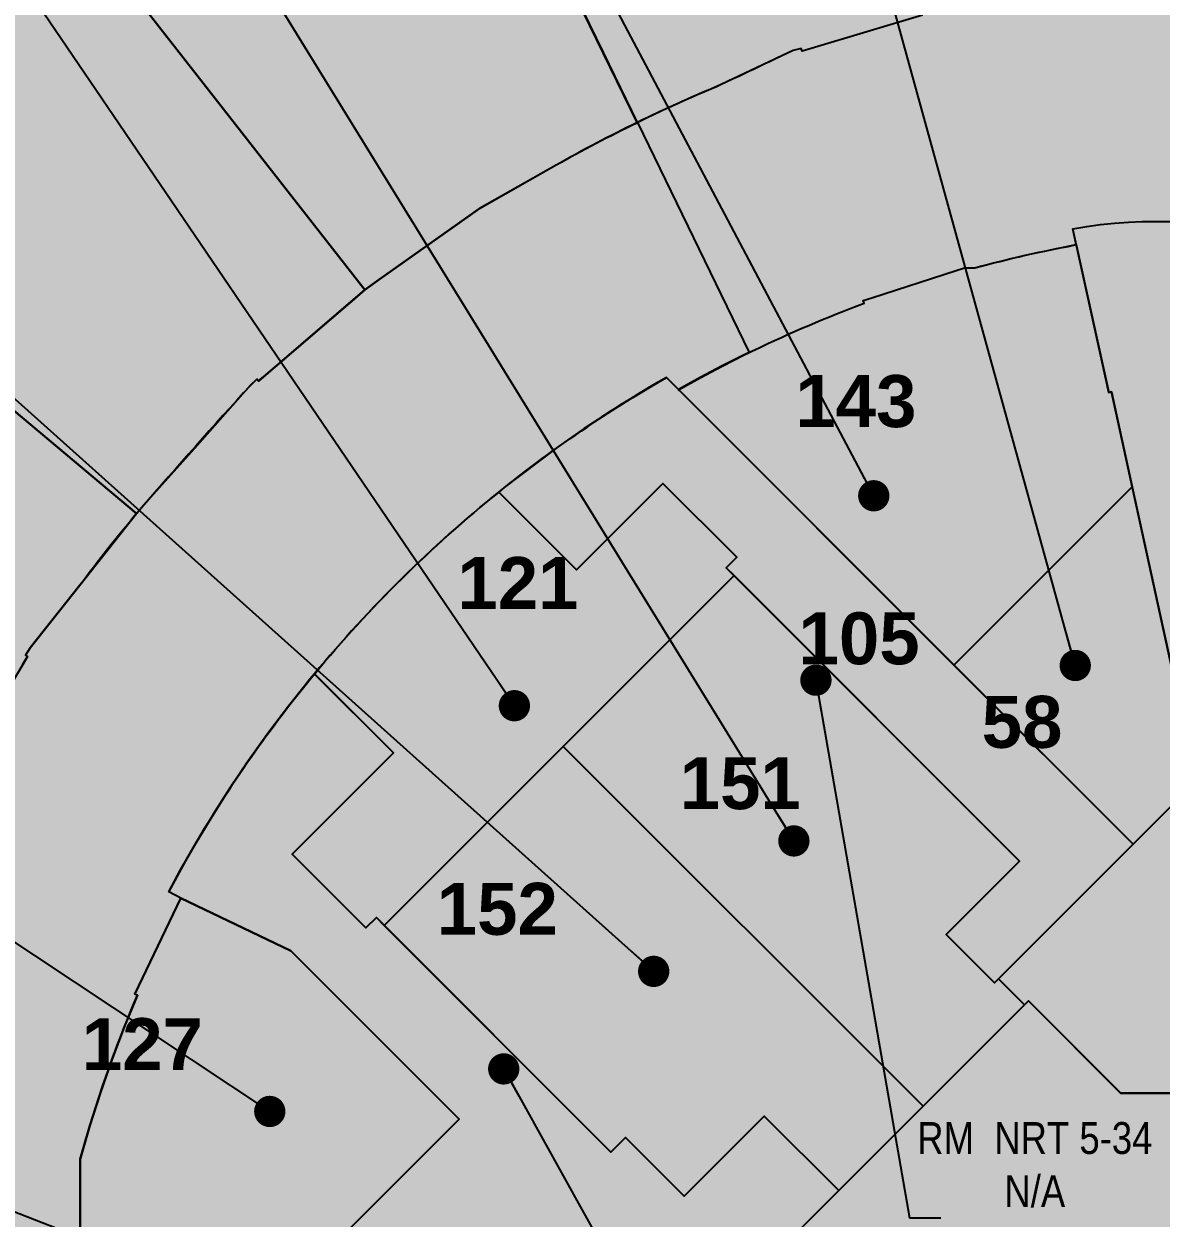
# Model space of a CAD drawing. Header units: inches. Extents: x -457 to 5277, y -65 to 4598.
# Drawn here: x 333 to 833, y 3423 to 3948 of the extents above; entities that cross this region are included whole.
import ezdxf

# ---------------------------------------------------------------- set-up
doc = ezdxf.new("R2010")
doc.units = ezdxf.units.IN
doc.header["$LTSCALE"] = 48
doc.header["$MEASUREMENT"] = 0
doc.layers.get('Defpoints').update_dxf_attribs({"color": 31})
for name, color, linetype in [('0-LABEL', 3, 'Continuous'), ('1-NRT', 200, 'Continuous'), ('1-NRT-PTN', 253, 'Continuous'), ('3-FCM', 190, 'Continuous'), ('3-FCM-PTN', 9, 'Continuous'), ('4-OCC', 6, 'Continuous'), ('4-OCC-PTN', 95, 'Continuous')]:
    doc.layers.add(name, color=color, linetype=linetype)
doc.styles.add('AE-101i$0$Arial_B', font='arialbd.ttf', dxfattribs={"height": 9.132805816937543})
doc.styles.add('ArialN', font='ARIALN.TTF')
doc.dimstyles.new('AB-220', dxfattribs={"dimscale": 220, "dimtxt": 0.0703125, "dimasz": 0.0625, "dimexe": 0.0625, "dimexo": 0.125, "dimgap": 0.1875, "dimtad": 0, "dimdec": 4, "dimrnd": 0.0625, "dimzin": 0, "dimdsep": 46, "dimlunit": 4, "dimtxsty": 'ArialN', "dimblk": 'ARCHTICK', "dimcen": 0.0625, "dimclrd": 256, "dimclre": 256, "dimclrt": 256, "dimadec": 0, "dimazin": 0, "dimtfac": 1, "dimtdec": 4, "dimtofl": 0, "dimtmove": 2, "dimatfit": 3, "dimldrblk": 'DOT', "dimfxl": 0, "dimfrac": 2, "dimtolj": 1, "dimtzin": 0, "dimlwd": -1, "dimlwe": -1, "dimarcsym": 0})

# ---------------------------------------------------------------- blocks, each defined once
blk = doc.blocks.new('_ArchTick')
at = {"const_width": 0.15}
blk.add_lwpolyline([(-0.5, -0.5), (0.5, 0.5)], dxfattribs=at)
blk = doc.blocks.new('_Dot')
at = {"lineweight": -2}
blk.add_line((-0.5, 0), (-1, 0), dxfattribs=at)
at = {"const_width": 0.5}
blk.add_lwpolyline([(-0.25, 0, 1), (0.25, 0, 1)], format="xyb", close=True, dxfattribs=at)

msp = doc.modelspace()

# ---------------------------------------------------------------- hatches: boundary and pattern name
at = {"layer": '1-NRT-PTN'}
h = msp.add_hatch(color=256, dxfattribs=at)
h.dxf.hatch_style = 1
edge = h.paths.add_edge_path()
edge.add_arc((880.0134759253633, 3323.893904576778), 537.8419005875577, 123.85996738917589, 128.9994084858781, ccw=False)
edge.add_arc((763.7932821741568, 3508.435657692139), 319.9065230607402, 120.03392227344759, 124.99030775525301, ccw=False)
edge.add_line((603.6760214217379, 3785.388083761949), (609.3170657231167, 3788.76011616762))
edge.add_line((609.3170657231167, 3788.76011616762), (615.2640099194268, 3792.217276715272))
edge.add_line((615.2640099194268, 3792.217276715272), (820.2675224973891, 3587.212992620592))
edge.add_line((820.2675224973891, 3587.212992620592), (759.3679509677063, 3526.313421090907))
edge.add_line((759.3679509677063, 3526.313421090907), (738.1272380661931, 3547.554133992421))
edge.add_line((738.1272380661931, 3547.554133992421), (770.3763782837059, 3579.803274209925))
edge.add_line((770.3763782837059, 3579.803274209925), (641.5061674124577, 3708.673485081174))
edge.add_line((641.5061674124577, 3708.673485081174), (646.1023614901706, 3713.269679158886))
edge.add_line((646.1023614901706, 3713.269679158886), (613.6638875091558, 3745.708252351731))
edge.add_line((613.6638875091558, 3745.708252351731), (575.6888054783626, 3707.733170320938))
edge.add_line((575.6888054783626, 3707.733170320938), (541.5429159305631, 3741.879059868736))
h = msp.add_hatch(color=256, dxfattribs=at)
h.dxf.hatch_style = 1
edge = h.paths.add_edge_path()
edge.add_line((590.8596442099697, 3451.905335162804), (597.2236052406479, 3458.269296193483))
edge.add_line((597.2236052406479, 3458.269296193483), (623.0330027539576, 3432.459898680175))
edge.add_line((623.0330027539576, 3432.459898680175), (658.2241717921147, 3467.651067718341))
edge.add_line((658.2241717921147, 3467.651067718341), (690.9278604214619, 3434.947379087914))
edge.add_line((690.9278604214619, 3434.947379087914), (623.2981677969046, 3367.317686463368))
edge.add_line((623.2981677969046, 3367.317686463368), (583.6177751065611, 3406.998079153711))
edge.add_line((583.6177751065611, 3406.998079153711), (491.5297235311364, 3314.910027578287))
edge.add_line((491.5297235311364, 3314.910027578287), (432.1327539114654, 3374.306997197957))
edge.add_line((432.1327539114654, 3374.306997197957), (524.2208054868879, 3466.39504877338))
edge.add_line((524.2208054868879, 3466.39504877338), (450.2770616323337, 3540.338792627934))
edge.add_line((450.2770616323337, 3540.338792627934), (401.8687801479091, 3563.480331677385))
edge.add_line((401.8687801479091, 3563.480331677385), (396.5621937042997, 3566.29496936589))
edge.add_line((396.5621937042997, 3566.29496936589), (401.7574005766487, 3575.86592462407))
edge.add_line((401.7574005766487, 3575.86592462407), (407.9136545099336, 3586.668080831827))
edge.add_arc((901.3370747104864, 3297.758151015109), 571.7828426501727, 140.4314510308958, 149.6501174805391, ccw=False)
edge.add_line((460.5708235385823, 3661.98435954077), (495.2554606667122, 3627.299825509285))
edge.add_line((495.2554606667122, 3627.299825509285), (450.7641759750918, 3582.808540817663))
edge.add_line((450.7641759750918, 3582.808540817663), (483.2026367743183, 3550.369954443033))
edge.add_line((483.2026367743183, 3550.369954443033), (487.7988308520289, 3554.966148520743))
edge.add_line((487.7988308520289, 3554.966148520743), (590.8596442099697, 3451.905335162804))
at = {"layer": '3-FCM-PTN'}
h = msp.add_hatch(color=256, dxfattribs=at)
h.dxf.hatch_style = 1
edge = h.paths.add_edge_path()
edge.add_arc((865.3536807282294, 3662.147324084482), 265.3262662412313, 346.8174862017577, 355.9138104168793)
edge.add_line((1130.005484284812, 3643.240964525839), (1130.005484285891, 3643.240964525839))
edge.add_line((1130.005484285891, 3643.240964525839), (1129.077737902192, 3643.314818622369))
edge.add_line((1129.077737902192, 3643.314818622369), (1129.077737902192, 3690.840999976145))
edge.add_line((1129.077737902192, 3690.840999976145), (1130.005369051108, 3690.914849412161))
edge.add_arc((844.2933343797135, 3669.428344033405), 286.5188242846519, 4.300739724200734, 15.15373334039591)
edge.add_arc((830.5777379023887, 3667.077183208427), 300.3749999995364, 14.90271153620701, 16.16455719438679)
edge.add_line((1119.077737901948, 3750.700688426612), (1119.077737901954, 3839.952183208293))
edge.add_line((1119.077737901954, 3839.952183208293), (1143.202737901954, 3839.952183208293))
edge.add_line((1143.202737901954, 3839.952183208293), (1143.202737901954, 3859.827183208294))
edge.add_line((1143.202737901954, 3859.827183208294), (1223.077737901952, 3859.827183208294))
edge.add_line((1223.077737901952, 3859.827183208294), (1223.077737901952, 3867.077183208294))
edge.add_line((1223.077737901952, 3867.077183208294), (1332.077737901822, 3867.077183208294))
edge.add_line((1332.077737901822, 3867.077183208294), (1332.077737901822, 3862.201462412979))
edge.add_line((1332.077737901822, 3862.201462412979), (1421.327737901951, 3862.201462412979))
edge.add_line((1421.327737901951, 3862.201462412979), (1421.327737901954, 3860.952183208292))
edge.add_line((1421.327737901954, 3860.952183208292), (1499.827737901954, 3860.952183208292))
edge.add_line((1499.827737901954, 3860.952183208292), (1499.827737901954, 3827.952183208291))
edge.add_line((1499.827737901954, 3827.952183208291), (1573.702737901934, 3827.952183208291))
edge.add_line((1573.702737901934, 3827.952183208291), (1573.702737903013, 3816.139683208273))
edge.add_line((1573.702737903013, 3816.139683208273), (1681.202737902987, 3816.139683208291))
edge.add_line((1681.202737902987, 3816.139683208291), (1681.202737901934, 3867.077183208292))
edge.add_line((1681.202737901934, 3867.077183208292), (1997.57773790182, 3867.077183208293))
edge.add_line((1997.57773790182, 3867.077183208293), (1997.577737901819, 3467.077183208287))
edge.add_line((1997.577737901819, 3467.077183208287), (1817.827737903051, 3467.077183208287))
edge.add_line((1817.827737903051, 3467.077183208287), (1817.82773790195, 3359.576462412977))
edge.add_line((1817.82773790195, 3359.576462412977), (1864.765237903027, 3359.576462412945))
edge.add_line((1864.765237903027, 3359.576462412945), (1864.765237903027, 3364.014683208308))
edge.add_line((1864.765237903027, 3364.014683208308), (1950.577553250348, 3364.014889937882))
edge.add_line((1950.577553250348, 3364.014889937882), (1950.578630106761, 3367.077183208287))
edge.add_line((1950.578630106761, 3367.077183208287), (1997.57773411846, 3367.076462412987))
edge.add_line((1997.57773411846, 3367.076462412987), (1997.57773411846, 3252.639671098353))
edge.add_line((1997.57773411846, 3252.639671098353), (2105.327737903029, 3252.639671098353))
edge.add_line((2105.327737903029, 3252.639671098353), (2105.327737903029, 3367.076450303082))
edge.add_line((2105.327737903029, 3367.076450303082), (2129.702737905354, 3367.076450303082))
edge.add_line((2129.702737905354, 3367.076450303082), (2129.702737901825, 3466.82718320829))
edge.add_line((2129.702737901825, 3466.82718320829), (2105.32773790195, 3466.82718320829))
edge.add_line((2105.32773790195, 3466.82718320829), (2105.32773790195, 3502.202183208286))
edge.add_line((2105.32773790195, 3502.202183208286), (2129.702737901825, 3502.202183208286))
edge.add_line((2129.702737901825, 3502.202183208286), (2129.702737901826, 3737.82718320829))
edge.add_line((2129.702737901826, 3737.82718320829), (2102.827737901951, 3737.82718320829))
edge.add_line((2102.827737901951, 3737.82718320829), (2102.827737901951, 3792.57718320829))
edge.add_line((2102.827737901951, 3792.57718320829), (2106.640071633922, 3792.577167653219))
edge.add_line((2106.640071633922, 3792.577167653219), (2106.640105940191, 3876.63966684218))
edge.add_line((2106.640105940191, 3876.63966684218), (2282.452737902906, 3876.639683208286))
edge.add_line((2282.452737902906, 3876.639683208286), (2282.452737902906, 3965.076462412972))
edge.add_line((2282.452737902906, 3965.076462412972), (2254.577737190324, 3965.076462412973))
edge.add_line((2254.577737190324, 3965.076462412973), (2254.577737190324, 3972.326462412975))
edge.add_line((2254.577737190324, 3972.326462412975), (2107.702737901951, 3972.326462412974))
edge.add_line((2107.702737901951, 3972.326462412974), (2107.702737901951, 4006.951822810759))
edge.add_line((2107.702737901951, 4006.951822810759), (2035.202737903024, 4006.951822810759))
edge.add_line((2035.202737903024, 4006.951822810759), (2035.202737903024, 3972.326462412977))
edge.add_line((2035.202737903024, 3972.326462412977), (1626.202737903028, 3972.326462412978))
edge.add_line((1626.202737903028, 3972.326462412978), (1589.452737903024, 3972.326462412977))
edge.add_line((1589.452737903024, 3972.326462412977), (1589.452737903024, 3972.576462412981))
edge.add_line((1589.452737903024, 3972.576462412981), (1549.952737901946, 3972.576462412977))
edge.add_line((1549.952737901946, 3972.576462412977), (1549.952737903024, 3998.076462413066))
edge.add_line((1549.952737903024, 3998.076462413066), (1508.452737903022, 3998.076462413066))
edge.add_line((1508.452737903022, 3998.076462413066), (1508.452737903022, 3972.576462412981))
edge.add_line((1508.452737903022, 3972.576462412981), (1299.32773790198, 3972.576462413053))
edge.add_line((1299.32773790198, 3972.576462413053), (1223.952737901951, 3972.576462413047))
edge.add_line((1223.952737901951, 3972.576462413047), (1223.952737901951, 4008.576462412981))
edge.add_line((1223.952737901951, 4008.576462412981), (1177.327737901942, 4008.576462412985))
edge.add_line((1177.327737901942, 4008.576462412985), (1177.327737901938, 3972.576462413053))
edge.add_line((1177.327737901938, 3972.576462413053), (1137.827737903019, 3972.576462413059))
edge.add_line((1137.827737903019, 3972.576462413059), (1137.827737903019, 3972.326462413055))
edge.add_line((1137.827737903019, 3972.326462413055), (937.4527766084698, 3972.326462413045))
edge.add_line((937.4527766084698, 3972.326462413045), (937.4527766084698, 3972.576462413011))
edge.add_line((937.4527766084698, 3972.576462413011), (828.4527380367022, 3972.576462412981))
edge.add_line((828.4527380367022, 3972.576462412981), (795.981427347645, 3966.769276718673))
edge.add_line((795.981427347645, 3966.769276718673), (794.2319576103855, 3966.502552691447))
edge.add_line((794.2319576103855, 3966.502552691447), (794.3966566900626, 3965.43172244707))
edge.add_line((794.3966566900626, 3965.43172244707), (790.3814226368131, 3964.62736940633))
edge.add_line((790.3814226368131, 3964.62736940633), (739.8846794488591, 3954.51159324185))
edge.add_line((739.8846794488591, 3954.51159324185), (736.9527644054824, 3953.924256426846))
edge.add_line((736.9527644054824, 3953.924256426846), (733.9894102525959, 3953.182615861467))
edge.add_line((733.9894102525959, 3953.182615861467), (731.017879590876, 3952.441730056193))
edge.add_line((731.017879590876, 3952.441730056193), (727.6822610512017, 3951.443036111102))
edge.add_line((727.6822610512017, 3951.443036111102), (678.8250990036222, 3936.815058921602))
edge.add_line((678.8250990036222, 3936.815058921602), (674.8247646321215, 3935.61734711264))
edge.add_line((674.8247646321215, 3935.61734711264), (674.3995730679608, 3936.835169606583))
edge.add_line((674.3995730679608, 3936.835169606583), (670.8435496185666, 3935.956637681821))
edge.add_line((670.8435496185666, 3935.956637681821), (663.7889480393665, 3932.599800725925))
edge.add_arc((-3126.867944734655, 11874.56018636427), 8800.216727205298, 295.3787176399817, 295.51490339181237, ccw=False)
edge.add_line((644.9010936174577, 3923.612270102188), (639.0104526586565, 3920.809286989786))
edge.add_arc((898.7554658673951, 3296.623776546295), 676.0732381439225, 112.5938708549638, 115.9887272509318)
edge.add_line((602.5040240661024, 3904.33267607391), (651.6252540422347, 3803.275319008955))
edge.add_arc((811.882191065705, 3474.722323079587), 365.553494031049, 115.6200227111137, 116.00154029712891, ccw=False)
edge.add_arc((896.5777257891449, 3301.077195321092), 558.7499878872, 110.3622910683622, 115.7516968595742, ccw=False)
edge.add_line((702.157815417585, 3824.911565532766), (701.7252459563142, 3826.077057027046))
edge.add_line((701.7252459563142, 3826.077057027046), (705.4112168550291, 3827.272566761827))
edge.add_line((705.4112168550291, 3827.272566761827), (742.5087304270446, 3839.304793769914))
edge.add_line((742.5087304270446, 3839.304793769914), (746.235657250495, 3840.513587170454))
edge.add_line((746.235657250495, 3840.513587170454), (750.6811604451163, 3840.443250226707))
edge.add_arc((909.083837583088, 3250.781646867112), 610.5671253851496, 100.7421099116105, 105.03655863793989, ccw=False)
edge.add_line((795.2809986015045, 3850.649239291321), (793.7439963858192, 3857.656275641468))
edge.add_arc((829.1874144379221, 3664.742661962976), 196.1425456796932, 43.59731458090317, 100.41067210625692, ccw=False)
edge.add_arc((829.2893898405263, 3664.869407016407), 195.9812942785628, 28.96937662254561, 43.59103818558782, ccw=False)
edge.add_arc((802.624440598968, 3647.850321286636), 227.561517806594, 13.066042792669691, 29.466570375917627, ccw=False)
edge.add_line((1024.294419047636, 3699.296069808823), (1026.946941388564, 3665.978012531949))
edge.add_line((1026.946941388564, 3665.978012531949), (1023.927390472861, 3632.755410164767))
edge.add_line((1023.927390472861, 3632.755410164767), (1015.32798122443, 3600.523296421511))
edge.add_line((1015.32798122443, 3600.523296421511), (1001.396883136794, 3570.21185465684))
edge.add_line((1001.396883136794, 3570.21185465684), (982.536132379737, 3542.695839744423))
edge.add_line((982.536132379737, 3542.695839744423), (959.2900294775873, 3518.769333613295))
edge.add_line((959.2900294775873, 3518.769333613295), (932.3294313946963, 3499.122828916709))
edge.add_line((932.3294313946963, 3499.122828916709), (902.43239134123, 3484.323302173536))
edge.add_line((902.43239134123, 3484.323302173536), (869.9527379019455, 3474.646208125698))
edge.add_line((869.9527379019455, 3474.646208125698), (869.9527379019455, 3477.82718320829))
edge.add_line((869.9527379019455, 3477.82718320829), (866.3277379019491, 3477.82718320829))
edge.add_line((866.3277379019491, 3477.82718320829), (866.3277379019455, 3359.826462413005))
edge.add_line((866.3277379019455, 3359.826462413005), (880.077737903026, 3359.826462413004))
edge.add_line((880.077737903026, 3359.826462413004), (880.077737903026, 3353.201462413004))
edge.add_line((880.077737903026, 3353.201462413004), (920.4527379030278, 3353.201462413006))
edge.add_line((920.4527379030278, 3353.201462413006), (920.4527379030278, 3359.826462413004))
edge.add_line((920.4527379030278, 3359.826462413004), (1156.202737903049, 3359.826462412978))
edge.add_line((1156.202737903049, 3359.826462412978), (1156.202737903049, 3359.576462412974))
edge.add_line((1156.202737903049, 3359.576462412974), (1191.20273790197, 3359.576462412979))
edge.add_line((1191.20273790197, 3359.576462412979), (1191.202737901964, 3323.576462413076))
edge.add_line((1191.202737901964, 3323.576462413076), (1237.827737901979, 3323.576462413067))
edge.add_line((1237.827737901979, 3323.576462413067), (1237.827737901976, 3359.576462412977))
edge.add_line((1237.827737901976, 3359.576462412977), (1277.327737903054, 3359.576460698873))
edge.add_line((1277.327737903054, 3359.576460698873), (1277.327737903054, 3359.826462412973))
edge.add_line((1277.327737903054, 3359.826462412973), (1477.390237903051, 3359.826462412973))
edge.add_line((1477.390237903051, 3359.826462412973), (1477.390237903051, 3359.576450303053))
edge.add_line((1477.390237903051, 3359.576450303053), (1516.890237903049, 3359.576450303053))
edge.add_line((1516.890237903049, 3359.576450303053), (1516.890237903049, 3323.576450303146))
edge.add_line((1516.890237903049, 3323.576450303146), (1563.515237902924, 3323.576358687917))
edge.add_line((1563.515237902924, 3323.576358687917), (1563.515308641007, 3359.57645030305))
edge.add_line((1563.515308641007, 3359.57645030305), (1603.015237903054, 3359.576450303046))
edge.add_line((1603.015237903054, 3359.576450303046), (1603.015237903054, 3359.826450303047))
edge.add_line((1603.015237903054, 3359.826450303047), (1817.812112902309, 3359.576462412977))
edge.add_line((1817.812112902309, 3359.576462412977), (1817.812112902309, 3467.077183208287))
edge.add_line((1817.812112902309, 3467.077183208287), (1681.202737901936, 3467.077183208287))
edge.add_line((1681.202737901936, 3467.077183208287), (1681.202737903553, 3518.014683208288))
edge.add_line((1681.202737903553, 3518.014683208288), (1578.577737903945, 3518.014683208305))
edge.add_line((1578.577737903945, 3518.014683208305), (1578.577737901934, 3496.081454589932))
edge.add_line((1578.577737901934, 3496.081454589932), (1530.077737901953, 3496.081454589932))
edge.add_line((1530.077737901953, 3496.081454589932), (1530.077737901953, 3467.077183208291))
edge.add_line((1530.077737901953, 3467.077183208291), (1499.077737901953, 3467.077183208291))
edge.add_line((1499.077737901953, 3467.077183208291), (1499.077737901953, 3496.081454589932))
edge.add_line((1499.077737901953, 3496.081454589932), (1403.327737901953, 3496.081454589932))
edge.add_line((1403.327737901953, 3496.081454589932), (1403.327737901953, 3472.20218320829))
edge.add_line((1403.327737901953, 3472.20218320829), (1339.327737903032, 3472.198854430495))
edge.add_line((1339.327737903032, 3472.198854430495), (1257.015237903032, 3472.202183208289))
edge.add_line((1257.015237903032, 3472.202183208289), (1257.015237903032, 3474.327183208291))
edge.add_line((1257.015237903032, 3474.327183208291), (1143.077737903031, 3474.327183208291))
edge.add_line((1143.077737903031, 3474.327183208291), (1143.077737903031, 3498.277147233434))
edge.add_line((1143.077737903031, 3498.277147233434), (1092.092889461298, 3521.211772956438))
edge.add_arc((866.8313759256614, 3656.124169903348), 262.572093586364, 329.0819947605831, 348.0237166742695)
h = msp.add_hatch(color=256, dxfattribs=at)
h.dxf.hatch_style = 1
edge = h.paths.add_edge_path()
edge.add_arc((897.137489900708, 3300.608405821164), 566.7484117429998, 128.8584306112205, 140.3777033257959)
edge.add_line((460.5909504817855, 3662.037349231312), (458.5941987040833, 3659.656037070578))
edge.add_line((458.5941987040833, 3659.656037070578), (456.6668210709731, 3657.288376948596))
edge.add_line((456.6668210709731, 3657.288376948596), (449.1340236964288, 3647.776999976739))
edge.add_line((449.1340236964288, 3647.776999976739), (440.4555298078703, 3636.274874021517))
edge.add_line((440.4555298078703, 3636.274874021517), (431.6519652037409, 3623.950512477516))
edge.add_line((431.6519652037409, 3623.950512477516), (423.1491040182591, 3611.345855131038))
edge.add_line((423.1491040182591, 3611.345855131038), (415.4354704927227, 3599.26475553861))
edge.add_line((415.4354704927227, 3599.26475553861), (407.9911325021149, 3586.875846055835))
edge.add_line((407.9911325021149, 3586.875846055835), (403.8361569115959, 3579.649302566429))
edge.add_line((403.8361569115959, 3579.649302566429), (396.5649951639916, 3566.366628809317))
edge.add_line((396.5649951639916, 3566.366628809317), (401.8687515071965, 3563.553283107443))
edge.add_line((401.8687515071965, 3563.553283107443), (381.7055275417365, 3521.375007901847))
edge.add_line((381.7055275417365, 3521.375007901847), (382.8485246495252, 3520.886117047577))
edge.add_line((382.8485246495252, 3520.886117047577), (377.0353803097537, 3506.764684800517))
edge.add_line((377.0353803097537, 3506.764684800517), (371.6103228955421, 3492.489664734604))
edge.add_line((371.6103228955421, 3492.489664734604), (366.5774042782286, 3478.071718821502))
edge.add_line((366.5774042782286, 3478.071718821502), (361.9403840173609, 3463.521617322749))
edge.add_line((361.9403840173609, 3463.521617322749), (357.7027133455963, 3448.850181962786))
edge.add_line((357.7027133455963, 3448.850181962786), (357.7027386134337, 3448.850275597772))
edge.add_line((357.7027386134337, 3448.850275597772), (357.7027386134337, 3402.775196032838))
edge.add_line((357.7027386134337, 3402.775196032838), (376.7830876174171, 3402.775196032838))
edge.add_line((376.7830876174171, 3402.775196032838), (376.7830876174171, 3324.400021239069))
edge.add_line((376.7830876174171, 3324.400021239069), (335.9429671608018, 3324.400021239069))
edge.add_line((335.9429671608018, 3324.400021239069), (335.5820350511722, 3313.195381724708))
edge.add_line((335.5820350511722, 3313.195381724708), (335.454310221066, 3301.296618109042))
edge.add_line((335.454310221066, 3301.296618109042), (335.452726500635, 3138.775021239067))
edge.add_line((335.452726500635, 3138.775021239067), (394.6824904595546, 3138.775021239067))
edge.add_line((394.6824904595546, 3138.775021239067), (523.7164577731737, 3267.808988552686))
edge.add_line((523.7164577731737, 3267.808988552686), (774.2780729658507, 3518.370603745352))
edge.add_line((774.2780729658507, 3518.370603745352), (814.7484806783773, 3477.900196032826))
edge.add_line((814.7484806783773, 3477.900196032826), (866.3277386134368, 3477.900196032824))
edge.add_line((866.3277386134368, 3477.900196032824), (866.3306884272279, 3359.899440427085))
edge.add_line((866.3306884272279, 3359.899440427085), (846.2027386145141, 3359.899475237539))
edge.add_line((846.2027386145141, 3359.899475237539), (846.2027386145141, 3359.649475237514))
edge.add_line((846.2027386145141, 3359.649475237514), (781.702738613435, 3359.649475237516))
edge.add_line((781.702738613435, 3359.649475237516), (781.7027386134355, 3350.97517829992))
edge.add_line((781.7027386134355, 3350.97517829992), (776.5777386134355, 3350.97517829992))
edge.add_line((776.5777386134355, 3350.97517829992), (745.8869660381733, 3320.284405724657))
edge.add_line((745.8869660381733, 3320.284405724657), (738.9095547698353, 3327.261816992995))
edge.add_line((738.9095547698353, 3327.261816992995), (642.0364982098954, 3230.035207042471))
edge.add_line((642.0364982098954, 3230.035207042471), (667.4923423325454, 3204.579362919816))
edge.add_line((667.4923423325454, 3204.579362919816), (634.5234886597382, 3171.610509246965))
edge.add_line((634.5234886597382, 3171.610509246965), (609.0676445370668, 3197.066353369646))
edge.add_line((609.0676445370668, 3197.066353369646), (338.0777265017505, 2926.429988723846))
edge.add_line((338.0777265017505, 2926.429988723846), (338.0777265006673, 2409.150196032826))
edge.add_line((338.0777265006673, 2409.150196032826), (330.5777265006659, 2409.150196032827))
edge.add_line((330.5777265006659, 2409.150196032827), (330.5777265017464, 2289.764630632429))
edge.add_line((330.5777265017464, 2289.764630632429), (228.1402257891468, 2289.764630632429))
edge.add_line((228.1402257891468, 2289.764630632429), (228.1402257891468, 2370.952183208282))
edge.add_line((228.1402257891468, 2370.952183208282), (225.7027265006445, 2370.952183208282))
edge.add_line((225.7027265006445, 2370.952183208282), (225.702726500635, 2542.712696032828))
edge.add_line((225.702726500635, 2542.712696032828), (223.0777265017123, 2542.712696032828))
edge.add_line((223.0777265017123, 2542.712696032828), (223.0777265006841, 2682.400196032824))
edge.add_line((223.0777265006841, 2682.400196032824), (187.0777265007478, 2682.400196032828))
edge.add_line((187.0777265007478, 2682.400196032828), (187.0777265007496, 2729.025196032833))
edge.add_line((187.0777265007496, 2729.025196032833), (223.0777265006955, 2729.02519603283))
edge.add_line((223.0777265006955, 2729.02519603283), (223.0777265006927, 3008.400196032826))
edge.add_line((223.0777265006927, 3008.400196032826), (187.0777265007805, 3008.400196032828))
edge.add_line((187.0777265007805, 3008.400196032828), (187.0777265007832, 3055.025196032838))
edge.add_line((187.0777265007832, 3055.025196032838), (223.0777265006932, 3055.025196032832))
edge.add_line((223.0777265006932, 3055.025196032832), (223.077646604424, 3287.400016987114))
edge.add_line((223.077646604424, 3287.400016987114), (224.5444681430686, 3287.400016987114))
edge.add_line((224.5444681430686, 3287.400016987114), (224.6862519772121, 3291.387304843992))
edge.add_line((224.6862519772121, 3291.387304843992), (225.8719123205528, 3342.373520721915))
edge.add_line((225.8719123205528, 3342.373520721915), (225.9324388294067, 3344.976304617069))
edge.add_line((225.9324388294067, 3344.976304617069), (226.3573688166225, 3351.08654724351))
edge.add_line((226.3573688166225, 3351.08654724351), (226.7619641177462, 3354.545212652611))
edge.add_line((226.7619641177462, 3354.545212652611), (232.687547133663, 3405.199802434007))
edge.add_line((232.687547133663, 3405.199802434007), (233.1617934531541, 3409.253876557118))
edge.add_line((233.1617934531541, 3409.253876557118), (232.0878963274413, 3409.428867780963))
edge.add_line((232.0878963274413, 3409.428867780963), (232.7040230423404, 3413.181363264092))
edge.add_line((232.7040230423404, 3413.181363264092), (241.5293062732062, 3447.190645100333))
edge.add_line((241.5293062732062, 3447.190645100333), (251.4456130839835, 3486.138815155099))
edge.add_line((251.4456130839835, 3486.138815155099), (263.6755267700078, 3524.423569103571))
edge.add_line((263.6755267700078, 3524.423569103571), (274.246400466744, 3557.953089400892))
edge.add_line((274.246400466744, 3557.953089400892), (275.6678597659197, 3561.427065404702))
edge.add_line((275.6678597659197, 3561.427065404702), (276.669772796266, 3561.007076710032))
edge.add_line((276.669772796266, 3561.007076710032), (278.4274756075442, 3564.7201324689))
edge.add_line((278.4274756075442, 3564.7201324689), (303.0619832217362, 3616.759248397287))
edge.add_line((303.0619832217362, 3616.759248397287), (332.40465146209, 3666.232705305074))
edge.add_line((332.40465146209, 3666.232705305074), (334.4840333738716, 3669.738664973253))
edge.add_line((334.4840333738716, 3669.738664973253), (333.5742885876953, 3670.345148452711))
edge.add_line((333.5742885876953, 3670.345148452711), (335.7029632024205, 3673.531614728547))
edge.add_line((335.7029632024205, 3673.531614728547), (357.5820139099428, 3701.03279207542))
edge.add_line((357.5820139099428, 3701.03279207542), (382.478448445806, 3732.557428598591))
edge.add_line((382.4784484404886, 3732.557428603047), (384.715360835286, 3735.223184002819))
edge.add_line((384.715360835286, 3735.223184002819), (409.2028178436758, 3762.548147843095))
edge.add_line((409.2028178436758, 3762.548147843095), (432.4921338106733, 3788.880953958269))
edge.add_line((432.4921338106733, 3788.880953958269), (435.2745286523996, 3791.542968127733))
edge.add_line((435.2745286523996, 3791.542968127733), (436.0284064222133, 3790.741949850276))
edge.add_line((436.0284064222133, 3790.741949850276), (439.0729188941314, 3793.357673248068))
edge.add_line((439.0729188941314, 3793.357673248068), (477.7564230189419, 3826.592993445499))
edge.add_line((477.7564230189419, 3826.592993445499), (482.7229189549425, 3830.860008195752))
edge.add_line((482.7229189549425, 3830.860008195752), (488.0652075358803, 3834.646459785558))
edge.add_line((488.0652075358803, 3834.646459785558), (533.0819108487422, 3866.552929315301))
edge.add_line((533.0819108487422, 3866.552929315301), (566.8057881180175, 3885.665177955205))
edge.add_arc((866.1655028240407, 3356.614429970232), 607.8741092794877, 115.7327716848329, 119.5030520120844, ccw=False)
edge.add_arc((1453.180596823428, 2159.637798926466), 1941.033447878867, 115.99289039310139, 116.0014915565562, ccw=False)
edge.add_line((602.5040240650233, 3904.33267607391), (651.6252540410378, 3803.275319008897))
edge.add_line((651.6252540410378, 3803.275319008897), (649.4490937948331, 3802.277924262893))
edge.add_line((649.4490937948331, 3802.277924262893), (639.7265777204411, 3797.36491604357))
edge.add_line((639.7265777204411, 3797.36491604357), (630.1018345246462, 3792.263380397754))
edge.add_line((630.1018345246462, 3792.263380397754), (620.5787506472384, 3786.97539279206))
edge.add_line((620.5787506472384, 3786.97539279206), (615.2640106319936, 3792.290289539807))
edge.add_line((615.2640106319936, 3792.290289539807), (609.317066435683, 3788.833128992154))
edge.add_line((609.317066435683, 3788.833128992154), (603.6760221343047, 3785.461096586483))
edge.add_line((603.6760221343047, 3785.461096586483), (591.3215227245346, 3777.80427056366))
edge.add_line((591.3215227245346, 3777.80427056366), (579.1471750128903, 3769.814742964162))
edge.add_line((579.1471750128903, 3769.814742964162), (567.184153620361, 3761.512134093936))
edge.add_line((567.184153620361, 3761.512134093936), (544.0070217928451, 3743.935454711042))
edge.add_line((544.0070217928396, 3743.935454711038), (541.54291664313, 3741.952072693271))
edge.add_line((541.54291664313, 3741.952072693271), (541.5604658205207, 3741.93452351588))
edge.add_line((541.5604658205207, 3741.93452351588), (541.5605228825489, 3741.934569490824))
at = {"layer": '4-OCC-PTN'}
h = msp.add_hatch(color=163, dxfattribs=at)
h.dxf.hatch_style = 1
edge = h.paths.add_edge_path()
edge.add_line((674.8247646319887, 3935.6173471126), (674.3995711960824, 3936.835174967815))
edge.add_line((674.3995711960824, 3936.835174967815), (670.8435496185684, 3935.95663768182))
edge.add_line((670.8435496185684, 3935.95663768182), (639.010434059589, 3920.809279250075))
edge.add_arc((896.5777257929315, 3301.077195318128), 671.1250000003589, 112.5682937724004, 115.7007595531106)
edge.add_line((605.5302558782851, 3905.808652976621), (602.3936818669936, 3904.278873059531))
edge.add_line((602.3936818669936, 3904.278873059531), (480.3414635459067, 4154.48184299068))
edge.add_line((480.3414635459067, 4154.48184299068), (481.4649561056899, 4155.029806920252))
edge.add_line((481.4649561056899, 4155.029806920252), (481.6181077030506, 4154.789469161145))
edge.add_line((481.6181077030506, 4154.789469161145), (524.5152603028282, 4174.320760066407))
edge.add_line((524.5152603028282, 4174.320760066407), (526.8691881656041, 4175.337717422578))
edge.add_line((526.8691881656041, 4175.337717422578), (570.7212509941028, 4192.61135607425))
edge.add_line((570.7212509941028, 4192.61135607425), (573.1311758625279, 4193.488488953742))
edge.add_line((573.1311758625279, 4193.488488953742), (617.8271549516367, 4208.443407026319))
edge.add_line((617.8271549516367, 4208.443407026319), (620.2796827025172, 4209.193212020225))
edge.add_line((620.2796827025172, 4209.193212020225), (665.6970889148711, 4221.788427157845))
edge.add_line((665.6970889148711, 4221.788427157845), (668.6019906369188, 4210.270827667337))
edge.add_line((668.6019906369188, 4210.270827667337), (657.3959683449907, 4207.163170859702))
edge.add_line((657.3959683449907, 4207.163170859702), (665.1156151391551, 4176.201358690886))
edge.add_line((665.1156151391551, 4176.201358690886), (677.6080096357355, 4179.316062461449))
edge.add_line((677.6080096357355, 4179.316062461449), (733.9894102531107, 3953.182615861595))
edge.add_line((733.9894102531107, 3953.182615861595), (731.0178795908778, 3952.441730056193))
edge.add_line((731.0178795908778, 3952.441730056193), (727.6822610504214, 3951.443036110868))
edge.add_line((727.6822610504214, 3951.443036110868), (678.8250990036245, 3936.815058921602))
edge.add_line((678.8250990036245, 3936.815058921602), (674.824764632142, 3935.617347112645))
edge.add_line((674.824764632142, 3935.617347112645), (674.8247646319887, 3935.6173471126))
h = msp.add_hatch(color=163, dxfattribs=at)
h.dxf.hatch_style = 1
edge = h.paths.add_edge_path()
edge.add_line((587.3674835941438, 3935.082077510522), (602.393681531486, 3904.278872895897))
edge.add_arc((898.5018070064168, 3297.124825777536), 675.5117015303895, 115.9984227457413, 119.4082551653919)
edge.add_line((566.8057874054507, 3885.592165130671), (533.0800721488172, 3866.482775409274))
edge.add_line((533.0800721488172, 3866.482775409274), (530.0818203491676, 3864.353544137143))
edge.add_line((530.0818203491676, 3864.353544137143), (488.0652068233139, 3834.573446961024))
edge.add_line((488.0652068233139, 3834.573446961024), (485.2226135802744, 3832.56185521728))
edge.add_line((485.2226135802744, 3832.56185521728), (482.7229182423757, 3830.786995371218))
edge.add_line((482.7229182423757, 3830.786995371218), (340.7183677794001, 4012.545496879441))
edge.add_line((340.7183677794001, 4012.545496879441), (380.9408945975547, 4043.97061202894))
edge.add_line((380.9408945975547, 4043.97061202894), (361.7483865784548, 4070.798191237526))
edge.add_line((361.7483865784548, 4070.798191237526), (359.9654997900034, 4069.618131121843))
edge.add_line((359.9654997900034, 4069.618131121843), (353.1789084996226, 4079.366756049239))
edge.add_line((353.1789084996226, 4079.366756049239), (392.4813179564021, 4105.380301132754))
edge.add_line((392.4813179564021, 4105.380301132754), (394.6902862137067, 4106.759388695237))
edge.add_line((394.6902862137067, 4106.759388695237), (435.2662051132093, 4130.660280521945))
edge.add_line((435.2662051132093, 4130.660280521945), (437.5092752980331, 4131.903627450157))
edge.add_line((437.5092752980331, 4131.903627450157), (480.3414635459067, 4154.48184299068))
edge.add_line((480.3414635459067, 4154.48184299068), (587.3674835941438, 3935.082077510522))
h = msp.add_hatch(color=163, dxfattribs=at)
h.dxf.hatch_style = 1
edge = h.paths.add_edge_path()
edge.add_arc((2382.902129588497, 2004.067653850133), 2643.746782024123, 137.5396455571374, 139.0967427840241)
edge.add_line((384.7153601237983, 3735.150171178276), (382.4784477346875, 3732.484415774488))
edge.add_line((382.4784477346875, 3732.484415774488), (169.4071650586297, 3911.243684175058))
edge.add_line((169.4071650586297, 3911.243684175058), (170.2571536220235, 3912.204421632029))
edge.add_line((170.2571536220235, 3912.204421632029), (201.488567196689, 3947.505011816278))
edge.add_line((201.488567196689, 3947.505011816278), (203.2376147228229, 3949.380628573192))
edge.add_line((203.2376147228229, 3949.380628573192), (236.2726627075522, 3982.997180055294))
edge.add_line((236.2726627075522, 3982.997180055294), (238.1174756077608, 3984.778686636344))
edge.add_line((238.1174756077608, 3984.778686636344), (272.8212455906814, 4016.578677096469))
edge.add_line((272.8212455906814, 4016.578677096469), (274.8021216232696, 4018.302751379621))
edge.add_line((274.8021216232696, 4018.302751379621), (311.1700827618206, 4048.282030376502))
edge.add_line((311.1700827618206, 4048.282030376502), (318.5084714040167, 4038.941711772386))
edge.add_line((318.5084714040167, 4038.941711772386), (317.08066665353, 4037.826194368473))
edge.add_line((317.08066665353, 4037.826194368473), (338.3050799879043, 4010.660039829974))
edge.add_line((338.3050799879043, 4010.660039829974), (340.7183677794205, 4012.545496879457))
edge.add_line((340.7183677794205, 4012.545496879457), (482.7229182423757, 3830.786995371218))
edge.add_line((482.7229182423757, 3830.786995371218), (478.1356723468207, 3826.845817093481))
edge.add_line((478.1356723468207, 3826.845817093481), (439.0729181815645, 3793.284660423534))
edge.add_line((439.0729181815645, 3793.284660423534), (436.0284057096464, 3790.668937025742))
edge.add_line((436.0284057096464, 3790.668937025742), (435.2747266625793, 3791.47014542818))
edge.add_line((435.2747266625793, 3791.47014542818), (432.4921330980937, 3788.807941133752))
edge.add_line((432.4921330980937, 3788.807941133752), (432.4921330984425, 3788.807941134121))
h = msp.add_hatch(color=163, dxfattribs=at)
h.dxf.hatch_style = 1
edge = h.paths.add_edge_path()
edge.add_line((357.5820131985843, 3700.959779251052), (335.7029624909328, 3673.458601904003))
edge.add_line((335.7029624909328, 3673.458601904003), (333.5742878762076, 3670.272135628168))
edge.add_line((333.5742878762076, 3670.272135628168), (334.4840326623839, 3669.66565214871))
edge.add_line((334.4840326623839, 3669.66565214871), (332.4046507506018, 3666.159692480531))
edge.add_line((332.4046507506018, 3666.159692480531), (306.1332210744195, 3621.864523638214))
edge.add_line((306.1332210744195, 3621.864523638214), (304.6554649769732, 3619.370423593091))
edge.add_line((304.6554649769732, 3619.370423593091), (303.0503939571558, 3616.661755357135))
edge.add_line((303.0503939571558, 3616.661755357135), (108.4101573992116, 3720.153311932173))
edge.add_line((108.4101573992116, 3720.153311932173), (118.2690548202736, 3738.695215370823))
edge.add_line((118.2690548202736, 3738.695215370823), (78.93908955650431, 3759.607328848487))
edge.add_line((78.93908955650431, 3759.607328848487), (93.38586612082054, 3785.141814848508))
edge.add_line((93.38586612082054, 3785.141814848508), (83.742064289258, 3791.285619829104))
edge.add_line((83.742064289258, 3791.285619829104), (108.9224155946222, 3830.810689196535))
edge.add_line((108.9224155946222, 3830.810689196535), (110.3565179393586, 3832.936824409877))
edge.add_line((110.3565179393586, 3832.936824409877), (137.7260590517117, 3871.307342639383))
edge.add_line((137.7260590517117, 3871.307342639383), (139.2694681376356, 3873.355508590399))
edge.add_line((139.2694681376356, 3873.355508590399), (169.4071650586297, 3911.243684175058))
edge.add_line((169.4071650586297, 3911.243684175058), (382.4784477343178, 3732.484415774048))
edge.add_arc((889.2511819957543, 3306.669774787097), 661.9189623131059, 139.961419720934, 143.4390799730303)
h = msp.add_hatch(color=163, dxfattribs=at)
h.dxf.hatch_style = 1
edge = h.paths.add_edge_path()
edge.add_line((839.376849627587, 3655.163152745234), (810.7519957800587, 3785.933641241159))
edge.add_line((810.7519957800587, 3785.933641241159), (809.5350018657846, 3785.666692099002))
edge.add_line((809.5350018657846, 3785.666692099002), (793.7431610689114, 3857.660083761142))
edge.add_arc((829.1633462489463, 3664.681829049297), 196.201927385584, 43.605333100223106, 100.40058814955711, ccw=False)
edge.add_arc((829.2893898405281, 3664.869407016407), 195.9812942785628, 28.96937662254561, 43.59103818558782, ccw=False)
edge.add_arc((802.6244405989698, 3647.850321286636), 227.561517806594, 13.066042792669691, 29.466570375917627, ccw=False)
edge.add_line((1024.294419047637, 3699.296069808823), (1026.946941388565, 3665.978012531949))
edge.add_line((1026.946941388565, 3665.978012531949), (1023.927390472862, 3632.755410164767))
edge.add_line((1023.927390472862, 3632.755410164767), (1015.327981224432, 3600.523296421511))
edge.add_line((1015.327981224432, 3600.523296421511), (1001.396883136796, 3570.21185465684))
edge.add_line((1001.396883136796, 3570.21185465684), (982.5361323797388, 3542.695839744423))
edge.add_line((982.5361323797388, 3542.695839744423), (959.2900294775891, 3518.769333613295))
edge.add_line((959.2900294775891, 3518.769333613295), (932.3294313946976, 3499.122828916709))
edge.add_line((932.3294313946976, 3499.122828916709), (902.4323913412318, 3484.323302173536))
edge.add_line((902.4323913412318, 3484.323302173536), (869.9527379019473, 3474.646208125698))
edge.add_line((869.9527379019473, 3474.646208125698), (869.9527379019473, 3477.82718320829))
edge.add_line((869.9527379019473, 3477.82718320829), (814.748479966891, 3477.827183208292))
edge.add_line((814.748479966891, 3477.827183208292), (814.7484799651256, 3477.827183208811))
edge.add_line((814.7484799651256, 3477.827183208811), (774.2780722532843, 3518.297590920818))
edge.add_line((774.2780722532843, 3518.297590920818), (772.5544994744109, 3516.574018141946))
edge.add_line((772.5544994744109, 3516.574018141946), (761.0915237468512, 3528.036993870052))
edge.add_line((761.0915237468512, 3528.036993870052), (848.1062324534441, 3615.051702576648))
edge.add_line((848.1062324534441, 3615.051702576648), (839.376849627587, 3655.163152745234))
h = msp.add_hatch(color=163, dxfattribs=at)
h.dxf.hatch_style = 1
edge = h.paths.add_edge_path()
edge.add_line((791.7336041130939, 3849.902540138478), (795.2809986004258, 3850.649239291321))
edge.add_line((795.2809986004258, 3850.649239291321), (809.5350018657846, 3785.666692099002))
edge.add_line((809.5350018657846, 3785.666692099002), (810.7519957800587, 3785.933641241159))
edge.add_line((810.7519957800587, 3785.933641241159), (819.868318369186, 3744.229807452712))
edge.add_line((819.868318369186, 3744.229807452712), (741.559513017236, 3665.921002100745))
edge.add_line((741.559513017236, 3665.921002100745), (620.9442388449456, 3786.536276273036))
edge.add_line((620.9442388449456, 3786.536276273036), (620.9442394870857, 3786.536275629815))
edge.add_line((620.9442394870857, 3786.536275629815), (620.5787499346716, 3786.902379967526))
edge.add_line((620.5787499346716, 3786.902379967526), (630.1018338120793, 3792.19036757322))
edge.add_line((630.1018338120793, 3792.19036757322), (639.7265770078748, 3797.291903219036))
edge.add_line((639.7265770078748, 3797.291903219036), (649.4490930822667, 3802.204911438359))
edge.add_line((649.4490930822667, 3802.204911438359), (651.625254041156, 3803.275319008955))
edge.add_arc((811.8821910646262, 3474.722323079655), 365.5534940309877, 115.62002271111831, 116.00154029713349, ccw=False)
edge.add_arc((896.577725788066, 3301.077195321087), 558.7499878872045, 110.362291068362, 115.751696859574, ccw=False)
edge.add_line((702.1578154165063, 3824.911565532766), (701.7252459552356, 3826.077057027046))
edge.add_line((701.7252459552356, 3826.077057027046), (705.4112168539505, 3827.272566761827))
edge.add_line((705.4112168539505, 3827.272566761827), (742.508730425966, 3839.304793769914))
edge.add_line((742.508730425966, 3839.304793769914), (746.2356572504968, 3840.513587170454))
edge.add_line((746.2356572504968, 3840.513587170454), (750.6811604440381, 3840.443250226707))
edge.add_arc((896.577725789103, 3301.077195321268), 558.7499878870184, 100.81511782610221, 105.13607985212761, ccw=False)
h = msp.add_hatch(color=163, dxfattribs=at)
h.dxf.hatch_style = 1
edge = h.paths.add_edge_path()
edge.add_line((541.5605382889003, 3741.861563085808), (575.6888682660647, 3707.73323310864))
edge.add_line((575.6888682660647, 3707.73323310864), (613.6639502968578, 3745.708315139433))
edge.add_line((613.6639502968578, 3745.708315139433), (646.1024738837855, 3713.269791552501))
edge.add_line((646.1024738837855, 3713.269791552501), (641.5062302001597, 3708.673547868876))
edge.add_line((641.5062302001597, 3708.673547868876), (644.953375758445, 3705.22640231059))
edge.add_line((644.953375758445, 3705.22640231059), (491.2460391980167, 3551.51906575016))
edge.add_line((491.2460391980167, 3551.51906575016), (487.7988936397314, 3554.966211308446))
edge.add_line((487.7988936397314, 3554.966211308446), (483.2026995620204, 3550.370017230735))
edge.add_line((483.2026995620204, 3550.370017230735), (450.7641759750918, 3582.808540817663))
edge.add_line((450.7641759750918, 3582.808540817663), (495.2555234544143, 3627.299888296987))
edge.add_line((495.2555234544143, 3627.299888296987), (460.5909658881392, 3661.964342826298))
edge.add_arc((897.1375053070651, 3300.535399416143), 566.7484117430064, 128.8584306112207, 140.3777033257957, ccw=False)
h = msp.add_hatch(color=163, dxfattribs=at)
h.dxf.hatch_style = 1
h.paths.add_polyline_path([(848.1062324534441, 3615.051702576648), (820.2675224973891, 3587.212992620592), (741.559513017236, 3665.921002100745), (819.8784829623637, 3744.239972045889)])
h = msp.add_hatch(color=163, dxfattribs=at)
h.dxf.hatch_style = 1
h.paths.add_polyline_path([(728.0067728117201, 3472.026291479283), (772.5544994745637, 3516.574018141794), (761.0915237468512, 3528.036993870052), (759.3679509677063, 3526.313421090907), (738.1272380661931, 3547.554133992421), (770.3763782837059, 3579.803274209925), (644.9533129707429, 3705.226339522888), (569.8800188694295, 3630.153045421576)])
h = msp.add_hatch(color=163, dxfattribs=at)
h.dxf.hatch_style = 1
h.paths.add_polyline_path([(728.0067728117201, 3472.026291479283), (690.9278604208948, 3434.947379088481), (658.2241717915708, 3467.651067717797), (623.0330027539521, 3432.459898680178), (597.2236052406461, 3458.269296193482), (590.8596442099688, 3451.905335162805), (491.2459764103141, 3551.519002962461), (569.8800188694295, 3630.153045421576)])
h = msp.add_hatch(color=163, dxfattribs=at)
h.dxf.hatch_style = 1
edge = h.paths.add_edge_path()
edge.add_line((401.8687507946297, 3563.480270282909), (450.2770616323337, 3540.338792627934))
edge.add_line((450.2770616323337, 3540.338792627934), (524.2208054868879, 3466.39504877338))
edge.add_line((524.2208054868879, 3466.39504877338), (433.8563266906076, 3376.0305699771))
edge.add_line((433.8563266906076, 3376.0305699771), (409.6222134594022, 3400.264683208304))
edge.add_line((409.6222134594022, 3400.264683208304), (376.7830869059308, 3400.264683208304))
edge.add_line((376.7830869059308, 3400.264683208304), (376.7830869059308, 3402.702183208305))
edge.add_line((376.7830869059308, 3402.702183208305), (357.7027379019473, 3402.702183208305))
edge.add_line((357.7027379019473, 3402.702183208305), (357.7027126176727, 3448.777169081345))
edge.add_arc((918.5656883911302, 3293.401790750893), 581.9869292216011, 156.998833821263, 164.5157187523478, ccw=False)
edge.add_line((382.8485239380402, 3520.813104223046), (381.7279076325303, 3521.348812177845))
edge.add_line((381.7279076325303, 3521.348812177845), (401.8687507948484, 3563.480270283366))
edge.add_line((401.8687507948484, 3563.480270283366), (401.8687507946297, 3563.480270282909))

# ---------------------------------------------------------------- linework, layer by layer
at = {"layer": '1-NRT'}
for points in [[(541.5429159305631, 3741.879059868736, -0.02242880202263916), (580.3467704816776, 3770.518775890685, -0.02162968356756073), (603.6760214217379, 3785.388083761949), (609.3170657231167, 3788.76011616762), (615.2640099194268, 3792.217276715272), (820.2675224973891, 3587.212992620592), (759.3679509677063, 3526.313421090907), (759.3679509677063, 3526.313421090907), (759.3679509677063, 3526.313421090907), (738.1272380661931, 3547.554133992421), (770.3763782837059, 3579.803274209925), (641.5061674124577, 3708.673485081174), (646.1023614901706, 3713.269679158886), (613.6638875091558, 3745.708252351731), (575.6888054783626, 3707.733170320938), (541.5429159305631, 3741.879059868736)], [(590.8596442099697, 3451.905335162804), (597.2236052406479, 3458.269296193483), (623.0330027539576, 3432.459898680175), (658.2241717921147, 3467.651067718341), (690.9278604214619, 3434.947379087914), (623.2981677969046, 3367.317686463368), (583.6177751065611, 3406.998079153711), (491.5297235311364, 3314.910027578287), (432.1327539114654, 3374.306997197957), (524.2208054868879, 3466.39504877338), (450.2770616323337, 3540.338792627934), (401.8687801479091, 3563.480331677385), (396.5621937042997, 3566.29496936589), (401.7574005766487, 3575.86592462407), (407.9136545099336, 3586.668080831827, -0.04024572837388665), (460.5708235385823, 3661.98435954077), (495.2554606667122, 3627.299825509285), (450.7641759750918, 3582.808540817663), (483.2026367743183, 3550.369954443033), (487.7988308520289, 3554.966148520743)]]:
    msp.add_lwpolyline(points, format="xyb", close=True, dxfattribs=at)
at = {"layer": '3-FCM'}
msp.add_line((605.5302558783096, 3905.808652976632), (599.2386742833205, 3902.740102661514), dxfattribs=at)
for points in [[(727.6822610512017, 3951.443036111102), (678.8250990036222, 3936.815058921602), (674.8247646321215, 3935.61734711264), (674.3995730679608, 3936.835169606583), (670.8435496185666, 3935.956637681821), (663.7889480393665, 3932.599800725925, -0.0005942225108774268), (644.9010936174577, 3923.612270102188), (639.0104526586565, 3920.809286989786, 0.01481393894623989), (602.5040240661024, 3904.33267607391), (651.6252540422347, 3803.275319008955, -0.001664686045268404), (653.8165389905739, 3804.335136289832, -0.02352005454962299), (702.157815417585, 3824.911565532766), (701.7252459563142, 3826.077057027046), (705.4112168550291, 3827.272566761827), (742.5087304270446, 3839.304793769914), (746.235657250495, 3840.513587170454), (750.6811604451163, 3840.443250226707, -0.01874026083944309), (795.2809986015045, 3850.649239291321), (793.7439963858192, 3857.656275641468, -0.2531009168712169), (971.2346664245351, 3799.999737300137, -0.06388573602037483)], [(332.40465146209, 3666.232705305074), (334.4840333738716, 3669.738664973253), (333.5742885876953, 3670.345148452711), (335.7029632024205, 3673.531614728547), (357.5820139099428, 3701.03279207542), (382.478448445806, 3732.557428598591), (382.4784484404886, 3732.557428603047), (384.715360835286, 3735.223184002819), (409.2028178436758, 3762.548147843095), (432.4921338106733, 3788.880953958269), (435.2745286523996, 3791.542968127733), (436.0284064222133, 3790.741949850276), (439.0729188941314, 3793.357673248068), (477.7564230189419, 3826.592993445499), (482.7229189549425, 3830.860008195752), (488.0652075358803, 3834.646459785558), (533.0819108487422, 3866.552929315301), (566.8057881180175, 3885.665177955205, -0.01645243558026272), (602.2421224608606, 3904.204954020825, -3.752965546492375e-05), (602.5040240650233, 3904.33267607391), (651.6252540410378, 3803.275319008897), (649.4490937948331, 3802.277924262893), (639.7265777204411, 3797.36491604357), (630.1018345246462, 3792.263380397754), (620.5787506472384, 3786.97539279206), (615.2640106319936, 3792.290289539807), (609.317066435683, 3788.833128992154), (603.6760221343047, 3785.461096586483), (591.3215227245346, 3777.80427056366), (579.1471750128903, 3769.814742964162), (567.184153620361, 3761.512134093936), (544.0070217928451, 3743.935454711042), (544.0070217928396, 3743.935454711038), (544.0070217928396, 3743.935454711038), (541.54291664313, 3741.952072693271), (541.5604658205207, 3741.93452351588), (541.5605228825489, 3741.934569490824, 0.05030467777672702), (460.5909504817855, 3662.037349231312), (458.5941987040833, 3659.656037070578), (456.6668210709731, 3657.288376948596), (449.1340236964288, 3647.776999976739), (440.4555298078703, 3636.274874021517), (431.6519652037409, 3623.950512477516), (423.1491040182591, 3611.345855131038), (415.4354704927227, 3599.26475553861), (407.9911325021149, 3586.875846055835), (403.8361569115959, 3579.649302566429), (396.5649951639916, 3566.366628809317), (401.8687515071965, 3563.553283107443), (381.7055275417365, 3521.375007901847), (382.8485246495252, 3520.886117047577), (377.0353803097537, 3506.764684800517), (371.6103228955421, 3492.489664734604), (366.5774042782286, 3478.071718821502), (361.9403840173609, 3463.521617322749), (357.7027133455963, 3448.850181962786), (357.7027386134337, 3448.850275597772), (357.7027386134337, 3402.775196032838)]]:
    msp.add_lwpolyline(points, format="xyb", dxfattribs=at)
msp.add_lwpolyline([(523.7164577731737, 3267.808988552686), (774.2780729658507, 3518.370603745352), (814.7484806783773, 3477.900196032826), (866.3277386134368, 3477.900196032824), (866.3306884272279, 3359.899440427085)], dxfattribs=at)
at = {"layer": '4-OCC'}
for points in [[(587.3674835941438, 3935.082077510522), (602.393681531486, 3904.278872895897, 0.01487929858032504), (566.8057874054507, 3885.592165130671), (533.0800721488172, 3866.482775409274), (530.0818203491676, 3864.353544137143), (488.0652068233139, 3834.573446961024), (485.2226135802744, 3832.56185521728), (482.7229182423757, 3830.786995371218), (340.7183677794001, 4012.545496879441), (380.9408945975547, 4043.97061202894), (361.7483865784548, 4070.798191237526), (359.9654997900034, 4069.618131121843), (353.1789084996226, 4079.366756049239), (392.4813179564021, 4105.380301132754), (394.6902862137067, 4106.759388695237), (435.2662051132093, 4130.660280521945), (437.5092752980331, 4131.903627450157), (480.3414635459067, 4154.48184299068), (587.3674835941438, 3935.082077510522)], [(357.5820131985843, 3700.959779251052), (335.7029624909328, 3673.458601904003), (333.5742878762076, 3670.272135628168), (334.4840326623839, 3669.66565214871), (332.4046507506018, 3666.159692480531), (306.1332210744195, 3621.864523638214), (304.6554649769732, 3619.370423593091), (303.0503939571558, 3616.661755357135), (108.4101573992116, 3720.153311932173), (118.2690548202736, 3738.695215370823), (78.93908955650431, 3759.607328848487), (93.38586612082054, 3785.141814848508), (83.742064289258, 3791.285619829104), (108.9224155946222, 3830.810689196535), (110.3565179393586, 3832.936824409877), (137.7260590517117, 3871.307342639383), (139.2694681376356, 3873.355508590399), (169.4071650586297, 3911.243684175058), (382.4784477343178, 3732.484415774048, 0.0151753201651608), (357.5820131985847, 3700.959779251052)], [(839.376849627587, 3655.163152745234), (810.7519957800587, 3785.933641241159), (809.5350018657846, 3785.666692099002), (793.7431610689114, 3857.660083761142, -0.2530168716888979), (971.234666424537, 3799.999737300137, -0.06388573602037483), (1000.74925032238, 3759.791395778992, -0.07168320513788382), (1024.294419047637, 3699.296069808823), (1026.946941388565, 3665.978012531949), (1023.927390472862, 3632.755410164767), (1015.327981224432, 3600.523296421511), (1001.396883136796, 3570.21185465684), (982.5361323797388, 3542.695839744423), (959.2900294775891, 3518.769333613295), (932.3294313946976, 3499.122828916709), (902.4323913412318, 3484.323302173536), (869.9527379019473, 3474.646208125698), (869.9527379019473, 3477.82718320829), (814.748479966891, 3477.827183208292), (814.7484799651256, 3477.827183208811), (774.2780722532843, 3518.297590920818), (772.5544994744109, 3516.574018141946), (761.0915237468512, 3528.036993870052), (848.1062324534441, 3615.051702576648)], [(791.7336041130939, 3849.902540138478), (795.2809986004258, 3850.649239291321), (809.5350018657846, 3785.666692099002), (810.7519957800587, 3785.933641241159), (819.868318369186, 3744.229807452712), (741.559513017236, 3665.921002100745), (620.9442388449456, 3786.536276273036), (620.9442394870857, 3786.536275629815), (620.5787499346716, 3786.902379967526), (630.1018338120793, 3792.19036757322), (639.7265770078748, 3797.291903219036), (649.4490930822667, 3802.204911438359), (651.625254041156, 3803.275319008955, -0.001664686045268402), (653.8165389894948, 3804.335136289832, -0.02352005454962299), (702.1578154165063, 3824.911565532766), (701.7252459552356, 3826.077057027046), (705.4112168539505, 3827.272566761827), (742.508730425966, 3839.304793769914), (746.2356572504968, 3840.513587170454), (750.6811604440381, 3840.443250226707, -0.01885598781332309)], [(541.5605382889003, 3741.861563085808), (575.6888682660647, 3707.73323310864), (613.6639502968578, 3745.708315139433), (646.1024738837855, 3713.269791552501), (641.5062302001597, 3708.673547868876), (644.953375758445, 3705.22640231059), (491.2460391980167, 3551.51906575016), (487.7988936397314, 3554.966211308446), (483.2026995620204, 3550.370017230735), (450.7641759750918, 3582.808540817663), (495.2555234544143, 3627.299888296987), (460.5909658881392, 3661.964342826298, -0.05030467777672501)], [(401.8687507946297, 3563.480270282909), (450.2770616323337, 3540.338792627934), (524.2208054868879, 3466.39504877338), (433.8563266906076, 3376.0305699771), (409.6222134594022, 3400.264683208304), (376.7830869059308, 3400.264683208304), (376.7830869059308, 3402.702183208305), (357.7027379019473, 3402.702183208305), (357.7027126176727, 3448.777169081345, -0.0328103639571482), (382.8485239380402, 3520.813104223046), (381.7279076325303, 3521.348812177845), (401.8687507948484, 3563.480270283366)]]:
    msp.add_lwpolyline(points, format="xyb", close=True, dxfattribs=at)
for points in [[(727.6822610504214, 3951.443036110868), (678.8250990036245, 3936.815058921602), (674.824764632142, 3935.617347112645), (674.8247646319887, 3935.6173471126), (674.3995711960824, 3936.835174967815), (670.8435496185684, 3935.95663768182), (639.010434059589, 3920.809279250075, 0.01366881157667229), (605.5302558782851, 3905.808652976621), (602.3936818669936, 3904.278873059531), (480.3414635459067, 4154.48184299068)], [(432.4921330980937, 3788.807941133752, 0.006794222886576206), (384.7153601237983, 3735.150171178276), (382.4784477346875, 3732.484415774488), (169.4071650586297, 3911.243684175058), (170.2571536220235, 3912.204421632029), (201.488567196689, 3947.505011816278), (203.2376147228229, 3949.380628573192), (236.2726627075522, 3982.997180055294), (238.1174756077608, 3984.778686636344), (272.8212455906814, 4016.578677096469), (274.8021216232696, 4018.302751379621), (311.1700827618206, 4048.282030376502), (318.5084714040167, 4038.941711772386), (317.08066665353, 4037.826194368473), (338.3050799879043, 4010.660039829974), (340.7183677794205, 4012.545496879457), (482.7229182423757, 3830.786995371218), (478.1356723468207, 3826.845817093481), (439.0729181815645, 3793.284660423534), (436.0284057096464, 3790.668937025742), (435.2747266625793, 3791.47014542818), (432.4921330980937, 3788.807941133752), (432.4921330984425, 3788.807941134121)]]:
    msp.add_lwpolyline(points, format="xyb", dxfattribs=at)
for points in [[(848.1062324534441, 3615.051702576648), (820.2675224973891, 3587.212992620592), (741.559513017236, 3665.921002100745), (819.8784829623637, 3744.239972045889), (848.1062324534441, 3615.051702576648)], [(728.0067728117201, 3472.026291479283), (772.5544994745637, 3516.574018141794), (761.0915237468512, 3528.036993870052), (759.3679509677063, 3526.313421090907), (738.1272380661931, 3547.554133992421), (770.3763782837059, 3579.803274209925), (644.9533129707429, 3705.226339522888), (569.8800188694295, 3630.153045421576)], [(728.0067728117201, 3472.026291479283), (690.9278604208948, 3434.947379088481), (658.2241717915708, 3467.651067717797), (623.0330027539521, 3432.459898680178), (597.2236052406461, 3458.269296193482), (590.8596442099688, 3451.905335162805), (491.2459764103141, 3551.519002962461), (569.8800188694295, 3630.153045421576)]]:
    msp.add_lwpolyline(points, close=True, dxfattribs=at)
for points in [[(401.8687507946297, 3563.480270282909), (450.2770616323337, 3540.338792627934), (524.2208054868852, 3466.395048773382), (433.8563266906076, 3376.0305699771), (409.6222134594022, 3400.264683208304), (376.7830869048503, 3400.264683208304), (376.7830869048503, 3402.702183208304), (357.7027379019473, 3402.702183208304), (357.7027379019473, 3448.777262773238), (357.70271263411, 3448.777169138252), (361.9403833058745, 3463.448604498215), (366.5774035667423, 3477.998705996968), (371.6103221840558, 3492.41665191007), (377.0353795982674, 3506.691671975983), (382.8485239380389, 3520.813104223043), (381.7055268302502, 3521.301995077313), (401.8687507957102, 3563.480270282909), (402.9139800121498, 3562.980600946414)], [(814.748479966891, 3477.827183208292), (869.9527379019473, 3477.827183208292), (869.9527379019473, 3474.646208125698)]]:
    msp.add_lwpolyline(points, dxfattribs=at)

# ---------------------------------------------------------------- texts
at = {"layer": '0-LABEL', "insert": (777.0752730408967, 3422.970518823393), "char_height": 14, "attachment_point": 5, "style": 'ArialN'}
msp.add_mtext('RM  NRT 5-34\\PN/A\\PNRT\\P105  SF', dxfattribs=at)
at = {"layer": 'Defpoints', "style": 'AE-101i$0$Arial_B'}
for s, p in [('143', (671.8561563674957, 3770.503269295525)), ('121', (523.3672249244969, 3690.538768759436)), ('105', (673.2624717011981, 3666.23861693117)), ('58', (753.7260310671008, 3629.54187788774)), ('151', (621.0681917866987, 3602.595433682227)), ('152', (514.3266547754138, 3547.372828804552)), ('127', (358.3881798155162, 3487.900951859322))]:
    msp.add_text(s, height=22.83201454234386, dxfattribs=at).set_placement(p)

# ---------------------------------------------------------------- leaders
at = {"layer": '0-LABEL', "annotation_type": 0, "has_hookline": 1}
for points, hookline_direction, text_width in [([(894.0192325677083, 3667.764982285289), (809.1668558358942, 4458.118151500497), (795.4168558358942, 4458.118151500497)], 1, 127.5470668485675), ([(794.8328727353401, 3665.726482333241), (582.9471896608302, 4433.582276808072), (569.1971896608302, 4433.582276808072)], 1, 95.70804911323329), ([(706.3166235192948, 3740.302851435985), (381.2441641305268, 4354.855572745626), (367.4941641305268, 4354.855572745626)], 1, 117.8731241473397), ([(671.2172591719966, 3588.626315501086), (210.0427371948499, 4337.464759712084), (196.2927371948499, 4337.464759712084)], 1, 116.7366984993179), ([(548.4333249294386, 3648.039166185084), (143.1348235682271, 4244.658223350256), (129.3848235682271, 4244.658223350256)], 1, 139.5225102319236), ([(609.6263746110171, 3531.306472050877), (-7.277327933003107, 4084.145353902099), (-21.02732793300311, 4084.145353902099)], 1, 122.1418826739427), ([(440.9617590472803, 3469.755420130233), (-138.7350693131448, 3854.680522743358), (-152.4850693131448, 3854.680522743358)], 1, 138.1855388813097), ([(680.9052192089762, 3659.26534890309), (722.0752730408967, 3422.970518823393), (735.8252730408967, 3422.970518823393)], 0, 101.3328785811733), ([(553.6946590202019, 3338.242585298818), (-188.3865484468952, 3626.294263719876), (-202.1365484468952, 3626.294263719876)], 1, 117.5866302864939), ([(543.7450270628808, 3488.447193564529), (625.291995479929, 3341.653531900911), (639.041995479929, 3341.653531900911)], 0, 101.4570259208731)]:
    msp.add_leader(points, dimstyle='AB-220', dxfattribs=dict(at, hookline_direction=hookline_direction, text_width=text_width))

doc.saveas('drawing.dxf')
